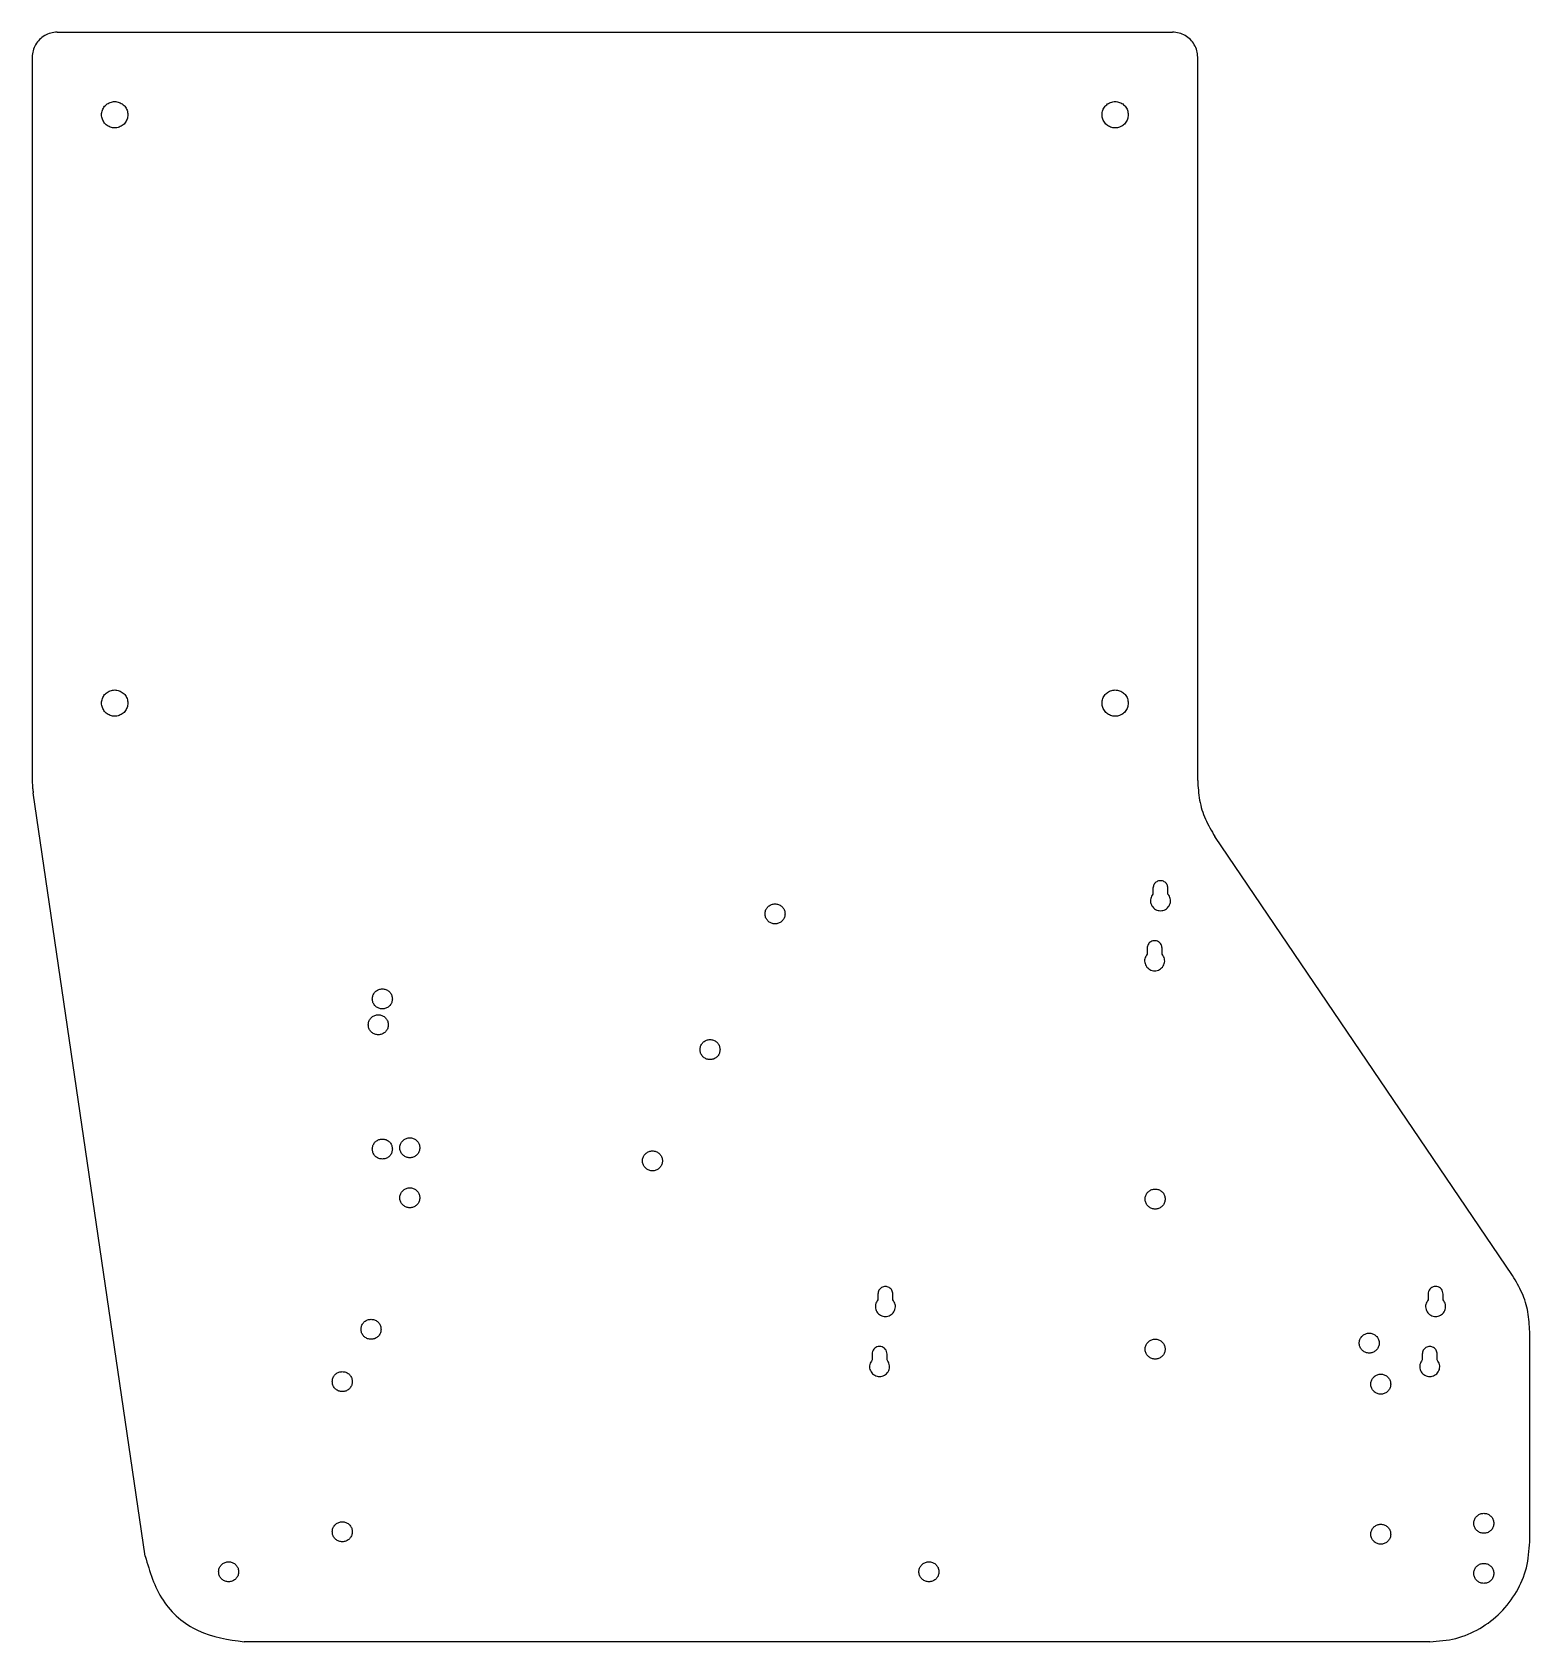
# Model space of a CAD drawing. Extents: x -116 to 183, y -211 to 110.
import ezdxf

# ---------------------------------------------------------------- set-up
doc = ezdxf.new("R2010")
doc.units = 0
doc.layers.get('0').update_dxf_attribs({"linetype": 'CONTINUOUS'})

msp = doc.modelspace()

# ---------------------------------------------------------------- linework, layer by layer
at = {"color": 7}
for p, q in [((-111.5, 110.3), (111.5, 110.3)), ((-116.5, 105.3), (-116.5, -38.841101)), ((116.5, -39.250465), (116.5, 105.3)), ((-97.375, 93.8), (-97.375, 93.8)), ((102.625, 93.8), (102.625, 93.8)), ((-97.375, -23.8), (-97.375, -23.8)), ((102.625, -23.8), (102.625, -23.8)), ((-93.907718, -194.33441), (-116.288288, -41.743456)), ((179.453272, -138.232), (119.946728, -50.474955)), ((107.566812, -60.801732), (107.566812, -61.978857)), ((110.566812, -61.978857), (110.566812, -60.801732)), ((34.010147, -65.9348), (34.010147, -65.9348)), ((106.4, -72.8), (106.4, -73.977124)), ((109.4, -73.977124), (109.4, -72.8)), ((-44.499398, -82.932054), (-44.499398, -82.932054)), ((-45.304406, -88.101926), (-45.304406, -88.101926)), ((21.010147, -93.064801), (21.010147, -93.064801)), ((-44.499398, -112.932055), (-44.499398, -112.932055)), ((-39, -112.68), (-39, -112.68)), ((9.5, -115.3), (9.5, -115.3)), ((-39, -122.68), (-39, -122.68)), ((110, -122.932055), (110, -122.932055)), ((52.566812, -141.912767), (52.566812, -143.089892)), ((55.566812, -143.089892), (55.566812, -141.912767)), ((162.566812, -141.912767), (162.566812, -143.089892)), ((165.566812, -143.089892), (165.566812, -141.912767)), ((-46.754406, -148.971925), (-46.754406, -148.971925)), ((182.9, -191.432054), (182.9, -149.456489)), ((51.4, -153.911035), (51.4, -155.088159)), ((54.4, -155.088159), (54.4, -153.911035)), ((110, -152.932054), (110, -152.932054)), ((152.795594, -151.721926), (152.795594, -151.721926)), ((161.4, -153.911035), (161.4, -155.088159)), ((164.4, -155.088159), (164.4, -153.911035)), ((-52.499398, -159.432054), (-52.499398, -159.432054)), ((155.1, -159.932055), (155.1, -159.932055)), ((-52.499398, -189.432055), (-52.499398, -189.432055)), ((175.7, -187.75), (175.7, -187.75)), ((155.1, -189.932054), (155.1, -189.932054)), ((-75.225, -197.432055), (-75.225, -197.432055)), ((64.775, -197.432055), (64.775, -197.432055)), ((175.7, -197.75), (175.7, -197.75)), ((162.9, -211.432055), (-74.11943, -211.432055))]:
    msp.add_line(p, q, dxfattribs=at)
for points, knots in [([(-111.5, 110.3), (-111.937566, 110.266669), (-112.809078, 110.200282), (-114.028283, 109.675656), (-115.07749, 108.87749), (-115.875656, 107.828283), (-116.400282, 106.609078), (-116.466669, 105.737566), (-116.5, 105.3)], [0, 0, 0, 0, 1.308874, 2.606918, 3.915792, 5.224666, 6.52271, 7.831584, 7.831584, 7.831584, 7.831584]), ([(116.5, 105.3), (116.466669, 105.737566), (116.400282, 106.609078), (115.875656, 107.828283), (115.07749, 108.87749), (114.028283, 109.675656), (112.809078, 110.200282), (111.937566, 110.266669), (111.5, 110.3)], [0, 0, 0, 0, 1.308874, 2.606918, 3.915792, 5.224666, 6.52271, 7.831584, 7.831584, 7.831584, 7.831584]), ([(-97.375, 93.8), (-97.406364, 94.106901), (-97.468641, 94.716311), (-97.951816, 95.521655), (-98.659266, 96.120407), (-99.53531, 96.437965), (-100.464891, 96.437965), (-101.339708, 96.120407), (-102.052057, 95.521655), (-102.517029, 94.716311), (-102.679375, 93.8), (-102.517029, 92.883689), (-102.052057, 92.078345), (-101.339708, 91.479593), (-100.464891, 91.162035), (-99.53531, 91.162035), (-98.659266, 91.479593), (-97.951816, 92.078345), (-97.468641, 92.883689), (-97.406364, 93.493099), (-97.375, 93.8)], [0, 0, 0, 0, 0.916031, 1.818952, 2.734983, 3.651013, 4.553934, 5.469965, 6.385996, 7.288917, 8.204948, 9.120978, 10.023899, 10.93993, 11.855961, 12.758882, 13.674913, 14.590943, 15.493864, 16.409895, 16.409895, 16.409895, 16.409895]), ([(102.625, 93.8), (102.593637, 94.106901), (102.531359, 94.716311), (102.048184, 95.521655), (101.340734, 96.120407), (100.46469, 96.437965), (99.535109, 96.437965), (98.660292, 96.120407), (97.947943, 95.521655), (97.482971, 94.716311), (97.320626, 93.8), (97.482971, 92.883689), (97.947943, 92.078345), (98.660292, 91.479593), (99.535109, 91.162035), (100.46469, 91.162035), (101.340734, 91.479593), (102.048184, 92.078345), (102.531359, 92.883689), (102.593637, 93.493099), (102.625, 93.8)], [0, 0, 0, 0, 0.916031, 1.818952, 2.734983, 3.651013, 4.553934, 5.469965, 6.385996, 7.288917, 8.204948, 9.120978, 10.023899, 10.93993, 11.855961, 12.758882, 13.674913, 14.590943, 15.493864, 16.409895, 16.409895, 16.409895, 16.409895]), ([(-97.375, -23.8), (-97.406364, -23.493099), (-97.468641, -22.883689), (-97.951816, -22.078345), (-98.659266, -21.479593), (-99.53531, -21.162035), (-100.464891, -21.162035), (-101.339708, -21.479593), (-102.052057, -22.078345), (-102.517029, -22.883689), (-102.679375, -23.8), (-102.517029, -24.71631), (-102.052057, -25.521655), (-101.339708, -26.120407), (-100.464891, -26.437965), (-99.53531, -26.437965), (-98.659266, -26.120407), (-97.951816, -25.521655), (-97.468641, -24.71631), (-97.406364, -24.106901), (-97.375, -23.8)], [0, 0, 0, 0, 0.916031, 1.818952, 2.734983, 3.651013, 4.553934, 5.469965, 6.385996, 7.288917, 8.204948, 9.120978, 10.023899, 10.93993, 11.855961, 12.758882, 13.674913, 14.590943, 15.493864, 16.409895, 16.409895, 16.409895, 16.409895]), ([(102.625, -23.8), (102.593637, -23.493099), (102.531359, -22.883689), (102.048184, -22.078345), (101.340734, -21.479593), (100.46469, -21.162035), (99.535109, -21.162035), (98.660292, -21.479593), (97.947943, -22.078345), (97.482971, -22.883689), (97.320626, -23.8), (97.482971, -24.71631), (97.947943, -25.521655), (98.660292, -26.120407), (99.535109, -26.437965), (100.46469, -26.437965), (101.340734, -26.120407), (102.048184, -25.521655), (102.531359, -24.71631), (102.593637, -24.106901), (102.625, -23.8)], [0, 0, 0, 0, 0.916031, 1.818952, 2.734983, 3.651013, 4.553934, 5.469965, 6.385996, 7.288917, 8.204948, 9.120978, 10.023899, 10.93993, 11.855961, 12.758882, 13.674913, 14.590943, 15.493864, 16.409895, 16.409895, 16.409895, 16.409895]), ([(-116.5, -38.841101), (-116.495287, -39.164734), (-116.485863, -39.811905), (-116.415181, -40.780877), (-116.33059, -41.422565), (-116.288288, -41.743456)], [0, 0, 0, 0, 0.97088, 1.941474, 2.912354, 2.912354, 2.912354, 2.912354]), ([(116.5, -39.250465), (116.578885, -40.575098), (116.736274, -43.21796), (117.915628, -47.058601), (119.268602, -49.334332), (119.946728, -50.474955)], [0, 0, 0, 0, 3.972306, 7.925408, 11.897714, 11.897714, 11.897714, 11.897714]), ([(110.566812, -60.801732), (110.525464, -60.537399), (110.443992, -60.016569), (109.847319, -59.443285), (109.066812, -59.230872), (108.286306, -59.443285), (107.689633, -60.016569), (107.608161, -60.537399), (107.566812, -60.801732)], [0, 0, 0, 0, 0.784073, 1.544902, 2.328976, 3.113049, 3.873878, 4.657951, 4.657951, 4.657951, 4.657951]), ([(34.010147, -65.9348), (33.986251, -65.700971), (33.938801, -65.236659), (33.570667, -64.623063), (33.031658, -64.166871), (32.364196, -63.924922), (31.655944, -63.924922), (30.989417, -64.166871), (30.446675, -64.623063), (30.09241, -65.236659), (29.968719, -65.9348), (30.09241, -66.632942), (30.446675, -67.246537), (30.989417, -67.702729), (31.655944, -67.944679), (32.364196, -67.944679), (33.031658, -67.702729), (33.570668, -67.246537), (33.938801, -66.632942), (33.986251, -66.16863), (34.010147, -65.9348)], [0, 0, 0, 0, 0.697928, 1.385868, 2.083796, 2.781724, 3.469664, 4.167592, 4.865521, 5.55346, 6.251389, 6.949317, 7.637257, 8.335185, 9.033113, 9.721053, 10.418981, 11.116909, 11.804849, 12.502777, 12.502777, 12.502777, 12.502777]), ([(107.566812, -61.978857), (107.3789, -62.270515), (107.008399, -62.84557), (107.074638, -63.915433), (107.618681, -64.809152), (108.541697, -65.322635), (109.591928, -65.322635), (110.514944, -64.809152), (111.058987, -63.915433), (111.125226, -62.84557), (110.754725, -62.270515), (110.566812, -61.978857)], [0, 0, 0, 0, 1.018049, 2.007257, 3.025306, 4.043355, 5.032563, 6.050612, 7.068661, 8.057869, 9.075918, 9.075918, 9.075918, 9.075918]), ([(106.4, -73.977124), (106.212088, -74.268783), (105.841586, -74.843838), (105.907825, -75.9137), (106.451869, -76.80742), (107.374884, -77.320903), (108.425116, -77.320903), (109.348131, -76.80742), (109.892175, -75.9137), (109.958414, -74.843838), (109.587912, -74.268783), (109.4, -73.977124)], [0, 0, 0, 0, 1.018049, 2.007257, 3.025306, 4.043355, 5.032563, 6.050612, 7.068661, 8.057869, 9.075918, 9.075918, 9.075918, 9.075918]), ([(109.4, -72.8), (109.358651, -72.535667), (109.277179, -72.014837), (108.680506, -71.441553), (107.9, -71.229139), (107.119494, -71.441553), (106.52282, -72.014837), (106.441349, -72.535667), (106.4, -72.8)], [0, 0, 0, 0, 0.784073, 1.544902, 2.328976, 3.113049, 3.873878, 4.657951, 4.657951, 4.657951, 4.657951]), ([(-44.499398, -82.932054), (-44.523294, -82.698225), (-44.570744, -82.233913), (-44.938877, -81.620318), (-45.477887, -81.164125), (-46.145348, -80.922176), (-46.853601, -80.922176), (-47.520128, -81.164125), (-48.06287, -81.620318), (-48.417134, -82.233913), (-48.540826, -82.932054), (-48.417134, -83.630196), (-48.06287, -84.243791), (-47.520128, -84.699984), (-46.853601, -84.941933), (-46.145348, -84.941933), (-45.477887, -84.699984), (-44.938877, -84.243791), (-44.570744, -83.630196), (-44.523294, -83.165884), (-44.499398, -82.932054)], [0, 0, 0, 0, 0.697928, 1.385868, 2.083796, 2.781724, 3.469664, 4.167592, 4.865521, 5.55346, 6.251389, 6.949317, 7.637257, 8.335185, 9.033113, 9.721053, 10.418981, 11.116909, 11.804849, 12.502777, 12.502777, 12.502777, 12.502777]), ([(-45.304406, -88.101926), (-45.328302, -87.868096), (-45.375751, -87.403784), (-45.743885, -86.790189), (-46.282894, -86.333996), (-46.950356, -86.092047), (-47.658608, -86.092047), (-48.325135, -86.333996), (-48.867878, -86.790189), (-49.222142, -87.403784), (-49.345834, -88.101926), (-49.222142, -88.800067), (-48.867877, -89.413662), (-48.325135, -89.869855), (-47.658608, -90.111804), (-46.950356, -90.111804), (-46.282894, -89.869855), (-45.743885, -89.413662), (-45.375752, -88.800067), (-45.328302, -88.335755), (-45.304406, -88.101926)], [0, 0, 0, 0, 0.697928, 1.385868, 2.083796, 2.781725, 3.469664, 4.167593, 4.865521, 5.553461, 6.251389, 6.949317, 7.637257, 8.335185, 9.033113, 9.721053, 10.418981, 11.116909, 11.804849, 12.502777, 12.502777, 12.502777, 12.502777]), ([(21.010147, -93.064801), (20.986251, -92.830971), (20.938801, -92.366659), (20.570668, -91.753064), (20.031658, -91.296871), (19.364196, -91.054922), (18.655944, -91.054922), (17.989417, -91.296871), (17.446675, -91.753064), (17.09241, -92.366659), (16.968719, -93.064801), (17.09241, -93.762942), (17.446675, -94.376537), (17.989417, -94.83273), (18.655944, -95.074679), (19.364196, -95.074679), (20.031658, -94.83273), (20.570668, -94.376537), (20.938801, -93.762942), (20.986251, -93.29863), (21.010147, -93.064801)], [0, 0, 0, 0, 0.697928, 1.385868, 2.083796, 2.781724, 3.469664, 4.167592, 4.865521, 5.55346, 6.251389, 6.949317, 7.637257, 8.335185, 9.033113, 9.721053, 10.418981, 11.116909, 11.804849, 12.502777, 12.502777, 12.502777, 12.502777]), ([(-44.499398, -112.932055), (-44.523294, -112.698225), (-44.570744, -112.233913), (-44.938877, -111.620318), (-45.477887, -111.164125), (-46.145348, -110.922176), (-46.853601, -110.922176), (-47.520128, -111.164125), (-48.06287, -111.620318), (-48.417134, -112.233913), (-48.540826, -112.932055), (-48.417134, -113.630196), (-48.06287, -114.243791), (-47.520128, -114.699984), (-46.853601, -114.941933), (-46.145348, -114.941933), (-45.477887, -114.699984), (-44.938877, -114.243791), (-44.570744, -113.630196), (-44.523294, -113.165884), (-44.499398, -112.932055)], [0, 0, 0, 0, 0.697928, 1.385868, 2.083796, 2.781724, 3.469664, 4.167592, 4.865521, 5.55346, 6.251389, 6.949317, 7.637257, 8.335185, 9.033113, 9.721053, 10.418981, 11.116909, 11.804849, 12.502777, 12.502777, 12.502777, 12.502777]), ([(-39, -112.68), (-39.023896, -112.446171), (-39.071346, -111.981859), (-39.439479, -111.368263), (-39.978489, -110.912071), (-40.64595, -110.670122), (-41.354203, -110.670122), (-42.02073, -110.912071), (-42.563472, -111.368263), (-42.917737, -111.981859), (-43.041428, -112.68), (-42.917736, -113.378141), (-42.563472, -113.991737), (-42.02073, -114.447929), (-41.354203, -114.689878), (-40.64595, -114.689878), (-39.978489, -114.447929), (-39.439479, -113.991737), (-39.071346, -113.378141), (-39.023896, -112.913829), (-39, -112.68)], [0, 0, 0, 0, 0.697928, 1.385868, 2.083796, 2.781724, 3.469664, 4.167592, 4.865521, 5.55346, 6.251389, 6.949317, 7.637257, 8.335185, 9.033113, 9.721053, 10.418981, 11.116909, 11.804849, 12.502777, 12.502777, 12.502777, 12.502777]), ([(9.5, -115.3), (9.476104, -115.066171), (9.428654, -114.601859), (9.060521, -113.988263), (8.521511, -113.532071), (7.854049, -113.290122), (7.145797, -113.290122), (6.47927, -113.532071), (5.936528, -113.988263), (5.582263, -114.601859), (5.458572, -115.3), (5.582263, -115.998141), (5.936528, -116.611737), (6.47927, -117.067929), (7.145797, -117.309878), (7.854049, -117.309878), (8.521511, -117.067929), (9.060521, -116.611737), (9.428654, -115.998141), (9.476104, -115.533829), (9.5, -115.3)], [0, 0, 0, 0, 0.697928, 1.385868, 2.083796, 2.781724, 3.469664, 4.167592, 4.865521, 5.55346, 6.251389, 6.949317, 7.637257, 8.335185, 9.033113, 9.721053, 10.418981, 11.116909, 11.804849, 12.502777, 12.502777, 12.502777, 12.502777]), ([(-39, -122.68), (-39.023896, -122.446171), (-39.071346, -121.981859), (-39.439479, -121.368263), (-39.978489, -120.912071), (-40.64595, -120.670122), (-41.354203, -120.670122), (-42.02073, -120.912071), (-42.563472, -121.368263), (-42.917737, -121.981859), (-43.041428, -122.68), (-42.917736, -123.378141), (-42.563472, -123.991737), (-42.02073, -124.447929), (-41.354203, -124.689878), (-40.64595, -124.689878), (-39.978489, -124.447929), (-39.439479, -123.991737), (-39.071346, -123.378141), (-39.023896, -122.913829), (-39, -122.68)], [0, 0, 0, 0, 0.697928, 1.385868, 2.083796, 2.781724, 3.469664, 4.167592, 4.865521, 5.55346, 6.251389, 6.949317, 7.637257, 8.335185, 9.033113, 9.721053, 10.418981, 11.116909, 11.804849, 12.502777, 12.502777, 12.502777, 12.502777]), ([(110, -122.932055), (109.976104, -122.698225), (109.928654, -122.233913), (109.560521, -121.620318), (109.021511, -121.164126), (108.35405, -120.922176), (107.645797, -120.922176), (106.97927, -121.164126), (106.436528, -121.620318), (106.082263, -122.233913), (105.958572, -122.932055), (106.082264, -123.630196), (106.436528, -124.243792), (106.97927, -124.699984), (107.645797, -124.941933), (108.35405, -124.941933), (109.021511, -124.699984), (109.560521, -124.243792), (109.928654, -123.630196), (109.976104, -123.165884), (110, -122.932055)], [0, 0, 0, 0, 0.697928, 1.385868, 2.083796, 2.781724, 3.469664, 4.167592, 4.865521, 5.55346, 6.251389, 6.949317, 7.637257, 8.335185, 9.033113, 9.721053, 10.418981, 11.116909, 11.804849, 12.502777, 12.502777, 12.502777, 12.502777]), ([(182.9, -149.456489), (182.821115, -148.131857), (182.663726, -145.488995), (181.484372, -141.648354), (180.131398, -139.372623), (179.453272, -138.232)], [0, 0, 0, 0, 3.972306, 7.925408, 11.897714, 11.897714, 11.897714, 11.897714]), ([(55.566812, -141.912767), (55.525464, -141.648434), (55.443992, -141.127604), (54.847319, -140.55432), (54.066812, -140.341907), (53.286306, -140.55432), (52.689633, -141.127604), (52.608161, -141.648434), (52.566812, -141.912767)], [0, 0, 0, 0, 0.784073, 1.544902, 2.328976, 3.113049, 3.873878, 4.657951, 4.657951, 4.657951, 4.657951]), ([(165.566812, -141.912767), (165.548891, -141.737395), (165.513304, -141.389161), (165.2372, -140.928965), (164.832957, -140.58682), (164.332307, -140.405359), (163.801318, -140.405359), (163.300667, -140.58682), (162.896425, -140.928965), (162.620321, -141.389161), (162.584734, -141.737395), (162.566812, -141.912767)], [0, 0, 0, 0, 0.523446, 1.039401, 1.562847, 2.086294, 2.602248, 3.125695, 3.649141, 4.165096, 4.688542, 4.688542, 4.688542, 4.688542]), ([(52.566812, -143.089892), (52.3789, -143.38155), (52.008399, -143.956605), (52.074638, -145.026468), (52.618681, -145.920187), (53.541697, -146.43367), (54.591928, -146.43367), (55.514944, -145.920187), (56.058987, -145.026468), (56.125226, -143.956605), (55.754725, -143.38155), (55.566812, -143.089892)], [0, 0, 0, 0, 1.018049, 2.007257, 3.025306, 4.043355, 5.032563, 6.050612, 7.068661, 8.057869, 9.075918, 9.075918, 9.075918, 9.075918]), ([(162.566812, -143.089892), (162.3789, -143.38155), (162.008398, -143.956605), (162.074638, -145.026468), (162.618681, -145.920187), (163.541697, -146.43367), (164.591928, -146.43367), (165.514944, -145.920187), (166.058987, -145.026468), (166.125226, -143.956605), (165.754725, -143.38155), (165.566812, -143.089892)], [0, 0, 0, 0, 1.018049, 2.007257, 3.025306, 4.043355, 5.032563, 6.050612, 7.06866, 8.057869, 9.075917, 9.075917, 9.075917, 9.075917]), ([(-46.754406, -148.971925), (-46.778302, -148.738096), (-46.825752, -148.273784), (-47.193885, -147.660189), (-47.732894, -147.203996), (-48.400356, -146.962047), (-49.108608, -146.962047), (-49.775135, -147.203996), (-50.317878, -147.660189), (-50.672142, -148.273784), (-50.795834, -148.971925), (-50.672142, -149.670067), (-50.317877, -150.283662), (-49.775135, -150.739855), (-49.108608, -150.981804), (-48.400356, -150.981804), (-47.732894, -150.739855), (-47.193885, -150.283662), (-46.825752, -149.670067), (-46.778302, -149.205755), (-46.754406, -148.971925)], [0, 0, 0, 0, 0.697928, 1.385868, 2.083796, 2.781724, 3.469664, 4.167592, 4.865521, 5.55346, 6.251389, 6.949317, 7.637257, 8.335185, 9.033113, 9.721053, 10.418981, 11.116909, 11.804849, 12.502777, 12.502777, 12.502777, 12.502777]), ([(110, -152.932054), (109.976104, -152.698225), (109.928654, -152.233913), (109.560521, -151.620318), (109.021511, -151.164125), (108.35405, -150.922176), (107.645797, -150.922176), (106.97927, -151.164125), (106.436528, -151.620318), (106.082263, -152.233913), (105.958572, -152.932054), (106.082264, -153.630196), (106.436528, -154.243791), (106.97927, -154.699984), (107.645797, -154.941933), (108.35405, -154.941933), (109.021511, -154.699984), (109.560521, -154.243791), (109.928654, -153.630196), (109.976104, -153.165884), (110, -152.932054)], [0, 0, 0, 0, 0.697928, 1.385868, 2.083796, 2.781724, 3.469664, 4.167592, 4.865521, 5.55346, 6.251389, 6.949317, 7.637257, 8.335185, 9.033113, 9.721053, 10.418981, 11.116909, 11.804849, 12.502777, 12.502777, 12.502777, 12.502777]), ([(152.795594, -151.721926), (152.771698, -151.488096), (152.724248, -151.023784), (152.356115, -150.410189), (151.817105, -149.953997), (151.149644, -149.712047), (150.441391, -149.712047), (149.774865, -149.953997), (149.232122, -150.410189), (148.877858, -151.023784), (148.754166, -151.721926), (148.877858, -152.420067), (149.232122, -153.033663), (149.774865, -153.489855), (150.441392, -153.731804), (151.149644, -153.731804), (151.817106, -153.489855), (152.356115, -153.033663), (152.724248, -152.420067), (152.771698, -151.955755), (152.795594, -151.721926)], [0, 0, 0, 0, 0.697928, 1.385868, 2.083796, 2.781724, 3.469664, 4.167592, 4.865521, 5.55346, 6.251389, 6.949317, 7.637257, 8.335185, 9.033113, 9.721053, 10.418981, 11.116909, 11.804849, 12.502777, 12.502777, 12.502777, 12.502777]), ([(54.4, -153.911035), (54.382078, -153.735663), (54.346492, -153.387429), (54.070388, -152.927232), (53.666145, -152.585088), (53.165495, -152.403626), (52.634506, -152.403626), (52.133855, -152.585088), (51.729612, -152.927232), (51.453508, -153.387429), (51.417922, -153.735663), (51.4, -153.911035)], [0, 0, 0, 0, 0.523446, 1.039401, 1.562847, 2.086294, 2.602248, 3.125695, 3.649141, 4.165096, 4.688542, 4.688542, 4.688542, 4.688542]), ([(164.4, -153.911035), (164.358651, -153.646702), (164.27718, -153.125872), (163.680506, -152.552588), (162.9, -152.340174), (162.119494, -152.552588), (161.522821, -153.125872), (161.441349, -153.646702), (161.4, -153.911035)], [0, 0, 0, 0, 0.784073, 1.544902, 2.328976, 3.113049, 3.873878, 4.657951, 4.657951, 4.657951, 4.657951]), ([(-52.499398, -159.432054), (-52.523294, -159.198225), (-52.570744, -158.733913), (-52.938877, -158.120317), (-53.477887, -157.664125), (-54.145348, -157.422176), (-54.853601, -157.422176), (-55.520128, -157.664125), (-56.06287, -158.120317), (-56.417135, -158.733913), (-56.540826, -159.432054), (-56.417135, -160.130196), (-56.06287, -160.743791), (-55.520128, -161.199984), (-54.853601, -161.441933), (-54.145348, -161.441933), (-53.477887, -161.199984), (-52.938877, -160.743791), (-52.570744, -160.130196), (-52.523294, -159.665884), (-52.499398, -159.432054)], [0, 0, 0, 0, 0.697928, 1.385868, 2.083796, 2.781725, 3.469664, 4.167593, 4.865521, 5.553461, 6.251389, 6.949317, 7.637257, 8.335185, 9.033113, 9.721053, 10.418981, 11.116909, 11.804849, 12.502777, 12.502777, 12.502777, 12.502777]), ([(51.4, -155.088159), (51.212088, -155.379818), (50.841586, -155.954873), (50.907826, -157.024735), (51.451869, -157.918455), (52.374884, -158.431938), (53.425116, -158.431938), (54.348131, -157.918455), (54.892175, -157.024735), (54.958414, -155.954873), (54.587913, -155.379818), (54.4, -155.088159)], [0, 0, 0, 0, 1.018049, 2.007257, 3.025306, 4.043355, 5.032563, 6.050612, 7.06866, 8.057869, 9.075917, 9.075917, 9.075917, 9.075917]), ([(161.4, -155.088159), (161.212088, -155.379818), (160.841586, -155.954873), (160.907825, -157.024735), (161.451869, -157.918455), (162.374884, -158.431938), (163.425116, -158.431938), (164.348131, -157.918455), (164.892175, -157.024735), (164.958414, -155.954873), (164.587912, -155.379818), (164.4, -155.088159)], [0, 0, 0, 0, 1.018049, 2.007257, 3.025306, 4.043355, 5.032563, 6.050612, 7.068661, 8.057869, 9.075918, 9.075918, 9.075918, 9.075918]), ([(155.1, -159.932055), (155.076104, -159.698225), (155.028654, -159.233913), (154.660521, -158.620318), (154.121511, -158.164125), (153.45405, -157.922176), (152.745797, -157.922176), (152.07927, -158.164125), (151.536528, -158.620318), (151.182263, -159.233913), (151.058572, -159.932055), (151.182263, -160.630196), (151.536528, -161.243791), (152.07927, -161.699984), (152.745797, -161.941933), (153.45405, -161.941933), (154.121511, -161.699984), (154.660521, -161.243791), (155.028654, -160.630196), (155.076104, -160.165884), (155.1, -159.932055)], [0, 0, 0, 0, 0.697928, 1.385868, 2.083796, 2.781724, 3.469664, 4.167592, 4.865521, 5.55346, 6.251389, 6.949317, 7.637257, 8.335185, 9.033113, 9.721053, 10.418981, 11.116909, 11.804849, 12.502777, 12.502777, 12.502777, 12.502777]), ([(175.7, -187.75), (175.676104, -187.516171), (175.628654, -187.051859), (175.260521, -186.438263), (174.721511, -185.982071), (174.05405, -185.740122), (173.345797, -185.740122), (172.67927, -185.982071), (172.136528, -186.438263), (171.782263, -187.051859), (171.658572, -187.75), (171.782263, -188.448141), (172.136528, -189.061737), (172.67927, -189.517929), (173.345797, -189.759878), (174.05405, -189.759878), (174.721511, -189.517929), (175.260521, -189.061737), (175.628654, -188.448141), (175.676104, -187.983829), (175.7, -187.75)], [0, 0, 0, 0, 0.697928, 1.385868, 2.083796, 2.781724, 3.469664, 4.167592, 4.865521, 5.55346, 6.251389, 6.949317, 7.637257, 8.335185, 9.033113, 9.721053, 10.418981, 11.116909, 11.804849, 12.502777, 12.502777, 12.502777, 12.502777]), ([(-52.499398, -189.432055), (-52.523294, -189.198225), (-52.570744, -188.733913), (-52.938877, -188.120318), (-53.477887, -187.664125), (-54.145348, -187.422176), (-54.853601, -187.422176), (-55.520128, -187.664125), (-56.06287, -188.120318), (-56.417135, -188.733913), (-56.540826, -189.432055), (-56.417135, -190.130196), (-56.06287, -190.743791), (-55.520128, -191.199984), (-54.853601, -191.441933), (-54.145348, -191.441933), (-53.477887, -191.199984), (-52.938877, -190.743791), (-52.570744, -190.130196), (-52.523294, -189.665884), (-52.499398, -189.432055)], [0, 0, 0, 0, 0.697928, 1.385868, 2.083796, 2.781725, 3.469664, 4.167593, 4.865521, 5.553461, 6.251389, 6.949317, 7.637257, 8.335185, 9.033113, 9.721053, 10.418981, 11.116909, 11.804849, 12.502777, 12.502777, 12.502777, 12.502777]), ([(155.1, -189.932054), (155.076104, -189.698225), (155.028654, -189.233913), (154.660521, -188.620317), (154.121511, -188.164125), (153.45405, -187.922176), (152.745797, -187.922176), (152.07927, -188.164125), (151.536528, -188.620317), (151.182263, -189.233913), (151.058572, -189.932054), (151.182263, -190.630196), (151.536528, -191.243791), (152.07927, -191.699983), (152.745797, -191.941933), (153.45405, -191.941933), (154.121511, -191.699983), (154.660521, -191.243791), (155.028654, -190.630196), (155.076104, -190.165884), (155.1, -189.932054)], [0, 0, 0, 0, 0.697928, 1.385868, 2.083796, 2.781724, 3.469664, 4.167592, 4.865521, 5.55346, 6.251389, 6.949317, 7.637257, 8.335185, 9.033113, 9.721053, 10.418981, 11.116909, 11.804849, 12.502777, 12.502777, 12.502777, 12.502777]), ([(162.9, -211.432055), (164.650265, -211.29873), (168.13631, -211.033183), (173.013133, -208.934679), (177.209958, -205.742013), (180.402625, -201.545188), (182.501129, -196.668365), (182.766675, -193.182319), (182.9, -191.432054)], [0, 0, 0, 0, 5.235498, 10.42767, 15.663167, 20.898665, 26.090837, 31.326335, 31.326335, 31.326335, 31.326335]), ([(-93.907718, -194.33441), (-92.999261, -197.411879), (-91.205128, -203.489644), (-83.569944, -210.086661), (-77.296156, -210.97981), (-74.11943, -211.432055)], [0, 0, 0, 0, 9.491873, 18.745716, 28.237589, 28.237589, 28.237589, 28.237589]), ([(-75.225, -197.432055), (-75.248896, -197.198225), (-75.296346, -196.733913), (-75.664479, -196.120318), (-76.203489, -195.664125), (-76.870951, -195.422176), (-77.579203, -195.422176), (-78.24573, -195.664125), (-78.788472, -196.120318), (-79.142737, -196.733913), (-79.266428, -197.432055), (-79.142737, -198.130196), (-78.788472, -198.743792), (-78.24573, -199.199984), (-77.579203, -199.441933), (-76.870951, -199.441933), (-76.203489, -199.199984), (-75.664479, -198.743792), (-75.296346, -198.130196), (-75.248896, -197.665884), (-75.225, -197.432055)], [0, 0, 0, 0, 0.697928, 1.385868, 2.083796, 2.781725, 3.469664, 4.167593, 4.865521, 5.553461, 6.251389, 6.949317, 7.637257, 8.335185, 9.033113, 9.721053, 10.418982, 11.11691, 11.80485, 12.502778, 12.502778, 12.502778, 12.502778]), ([(64.775, -197.432055), (64.751104, -197.198225), (64.703654, -196.733913), (64.335521, -196.120318), (63.796511, -195.664126), (63.12905, -195.422176), (62.420797, -195.422176), (61.75427, -195.664126), (61.211528, -196.120318), (60.857263, -196.733913), (60.733572, -197.432055), (60.857264, -198.130196), (61.211528, -198.743792), (61.75427, -199.199984), (62.420797, -199.441933), (63.12905, -199.441933), (63.796511, -199.199984), (64.335521, -198.743792), (64.703654, -198.130196), (64.751104, -197.665884), (64.775, -197.432055)], [0, 0, 0, 0, 0.697928, 1.385868, 2.083796, 2.781724, 3.469664, 4.167592, 4.865521, 5.55346, 6.251389, 6.949317, 7.637257, 8.335185, 9.033113, 9.721053, 10.418981, 11.116909, 11.804849, 12.502777, 12.502777, 12.502777, 12.502777]), ([(175.7, -197.75), (175.676104, -197.516171), (175.628654, -197.051859), (175.260521, -196.438263), (174.721511, -195.982071), (174.05405, -195.740122), (173.345797, -195.740122), (172.67927, -195.982071), (172.136528, -196.438263), (171.782263, -197.051859), (171.658572, -197.75), (171.782263, -198.448141), (172.136528, -199.061737), (172.67927, -199.517929), (173.345797, -199.759878), (174.05405, -199.759878), (174.721511, -199.517929), (175.260521, -199.061737), (175.628654, -198.448141), (175.676104, -197.983829), (175.7, -197.75)], [0, 0, 0, 0, 0.697928, 1.385868, 2.083796, 2.781724, 3.469664, 4.167592, 4.865521, 5.55346, 6.251389, 6.949317, 7.637257, 8.335185, 9.033113, 9.721053, 10.418981, 11.116909, 11.804849, 12.502777, 12.502777, 12.502777, 12.502777])]:
    msp.add_open_spline(points, degree=3, knots=knots, dxfattribs=at)

doc.saveas('drawing.dxf')
